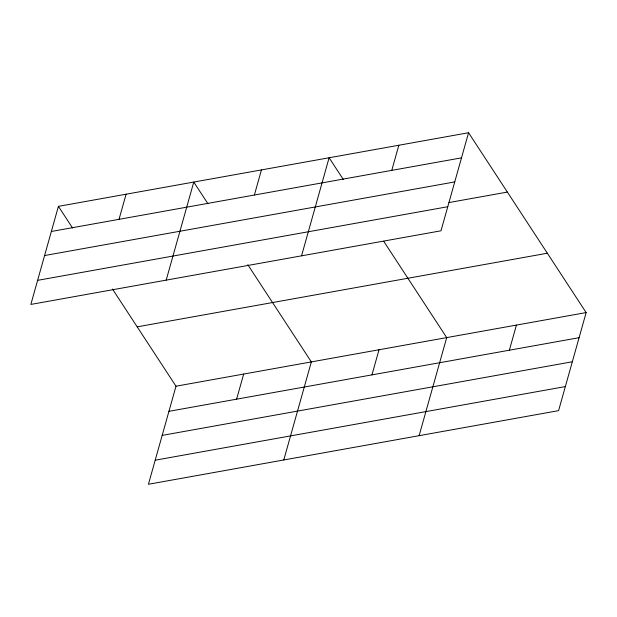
<?xml version="1.0" encoding="UTF-8"?>
<svg xmlns="http://www.w3.org/2000/svg" width="617" height="617" viewBox="0 0 617 617"><rect width="100%" height="100%" fill="white"/><g stroke="black" fill="none" stroke-linecap="round" stroke-linejoin="round"><path stroke-width="0.93" d="M58.414 206.356L30.85 304.428L441.001 230.797L468.565 132.732L58.414 206.356L72.575 228.012M119.027 219.328L126.092 194.208M166.197 280.126L193.769 182.061L207.921 203.71M112.471 289.034L175.999 386.203L148.435 484.268L558.586 410.644L586.15 312.572L468.565 132.732M254.381 195.034L261.438 169.906M236.612 399.176L243.676 374.049M301.551 255.831L329.116 157.759L343.276 179.416M283.781 459.974L311.346 361.901L247.826 264.739M391.78 170.369L398.844 145.242M371.958 374.874L379.023 349.754M419.128 435.679L446.7 337.607L383.697 241.247M509.364 350.209L516.421 325.09M51.358 231.475L461.508 157.852M44.586 255.546L454.737 181.922M448.952 202.561L507.367 192.08M37.614 280.349L447.772 206.726M137.198 326.848L547.348 253.225M175.999 386.203L586.15 312.572M168.935 411.323L579.085 337.692M162.171 435.394L572.321 361.77M155.199 460.197L565.349 386.574"/></g></svg>
